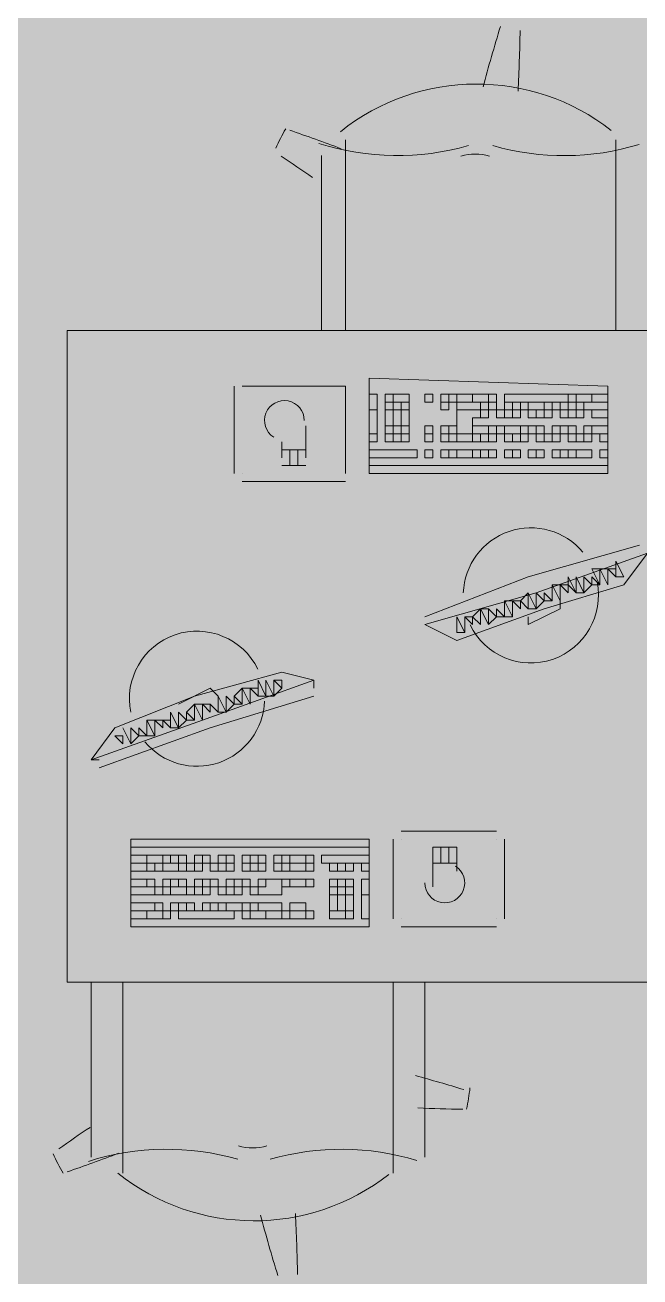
# Model space of a CAD drawing. Header units: millimetres. Extents: x -59 to 47, y 152 to 919.
# Drawn here: x 19.756 to 20.916, y 470.525 to 472.887 of the extents above; entities that cross this region are included whole.
import ezdxf

# ---------------------------------------------------------------- set-up
doc = ezdxf.new("R2010")
doc.units = ezdxf.units.MM
doc.layers.add('PDF_014405$FT-FIXFIT', color=7, linetype='Continuous')
doc.layers.add('PDF_014405$HL-TMP', color=7, linetype='Continuous', true_color=0xe6db59)

msp = doc.modelspace()

# ---------------------------------------------------------------- linework, layer by layer
at = {"layer": 'PDF_014405$FT-FIXFIT', "lineweight": 0}
for points in [[(20.3607, 472.3106), (20.3607, 472.6705)], [(20.8707, 472.6705), (20.8707, 472.3106)], [(20.3157, 472.6405), (20.3157, 472.3106)], [(19.8358, 472.3106), (19.8358, 471.0807)], [(20.1507, 472.2056), (20.1507, 472.0406)], [(20.1657, 472.2056), (20.1657, 472.2056)], [(20.3607, 472.0406), (20.3607, 472.2056), (20.1657, 472.2056)], [(20.2857, 472.0706), (20.2857, 472.1306)], [(20.2407, 472.1006), (20.2407, 472.0706)], [(20.2857, 472.0856), (20.2407, 472.0856)], [(20.2557, 472.0856), (20.2557, 472.0556)], [(20.2707, 472.0856), (20.2707, 472.0556)], [(20.2407, 472.0556), (20.2857, 472.0556)], [(20.8557, 472.0556), (20.4057, 472.0556), (20.8557, 472.0556)], [(20.1657, 472.0406), (20.1657, 472.0406)], [(20.1657, 472.0256), (20.3607, 472.0256)], [(20.3607, 472.0406), (20.3607, 472.0406)], [(20.9307, 471.8906), (20.7207, 471.8156), (20.5107, 471.7556), (20.5707, 471.7256), (20.7357, 471.7856), (20.8857, 471.8306), (20.9307, 471.8906), (20.9307, 471.9056)], [(20.9157, 471.9056), (20.7057, 471.8456), (20.5107, 471.7706)], [(20.9157, 471.8906), (20.9157, 471.8906)], [(20.7507, 471.8306), (20.7507, 471.8006), (20.7507, 471.8306)], [(20.7657, 471.8006), (20.7657, 471.7856), (20.7057, 471.7556), (20.7057, 471.7706)], [(20.5857, 471.7706), (20.5857, 471.7406), (20.5857, 471.7706)], [(20.5107, 471.7556), (20.5107, 471.7556)], [(20.3007, 471.6506), (20.2407, 471.6656), (20.0757, 471.6206), (19.9258, 471.5606), (19.8808, 471.5006), (19.8958, 471.5006)], [(19.8808, 471.5006), (20.0907, 471.5756), (20.3007, 471.6506), (20.3007, 471.6356)], [(20.0458, 471.6056), (20.1057, 471.6356), (20.1207, 471.6206)], [(19.8958, 471.4856), (20.1057, 471.5606), (20.3007, 471.6206)], [(20.0458, 471.6056), (20.0458, 471.6056)], [(20.1207, 471.5906), (20.1057, 471.6056), (20.1207, 471.5906)], [(19.9558, 471.5306), (19.9408, 471.5606), (19.9558, 471.5306)], [(20.6457, 471.3656), (20.4657, 471.3656)], [(20.4507, 471.3506), (20.4507, 471.2007)], [(20.4657, 471.3506), (20.4657, 471.3506)], [(20.6457, 471.3506), (20.6457, 471.3506)], [(20.6607, 471.2007), (20.6607, 471.3506)], [(20.5707, 471.2906), (20.5707, 471.3356), (20.5257, 471.3356), (20.5257, 471.2606)], [(20.5407, 471.3056), (20.5407, 471.3356)], [(20.5557, 471.3056), (20.5557, 471.3356)], [(20.5257, 471.3056), (20.5707, 471.3056)], [(20.4657, 471.2007), (20.4657, 471.2007)], [(20.6457, 471.2007), (20.6457, 471.2007)], [(20.4657, 471.1857), (20.6457, 471.1857)], [(19.8808, 470.7507), (19.8808, 471.0807)], [(19.9408, 471.0807), (19.9408, 470.7207)], [(20.4507, 470.7207), (20.4507, 471.0807)], [(20.5107, 471.0807), (20.5107, 470.7507)]]:
    msp.add_lwpolyline(points, dxfattribs=at)
for points in [[(19.8358, 472.3106), (20.9607, 472.3106), (20.9607, 471.0807), (19.8358, 471.0807)], [(20.8557, 472.2056), (20.4057, 472.2206), (20.4057, 472.0406), (20.8557, 472.0406)], [(20.4207, 472.1906), (20.4057, 472.1906), (20.4057, 472.1606), (20.4207, 472.1606)], [(20.4507, 472.1906), (20.4357, 472.1906), (20.4357, 472.1756), (20.4507, 472.1756)], [(20.4507, 472.1756), (20.4357, 472.1756), (20.4357, 472.1606), (20.4507, 472.1606)], [(20.4807, 472.1906), (20.4507, 472.1906), (20.4507, 472.1756), (20.4807, 472.1756)], [(20.4657, 472.1756), (20.4507, 472.1756), (20.4507, 472.1606), (20.4657, 472.1606)], [(20.4807, 472.1756), (20.4657, 472.1756), (20.4657, 472.1606), (20.4807, 472.1606)], [(20.5257, 472.1906), (20.5107, 472.1906), (20.5107, 472.1756), (20.5257, 472.1756)], [(20.5557, 472.1906), (20.5407, 472.1906), (20.5407, 472.1756), (20.5557, 472.1756)], [(20.5557, 472.1756), (20.5407, 472.1756), (20.5407, 472.1606), (20.5557, 472.1606)], [(20.5707, 472.1906), (20.5557, 472.1906), (20.5557, 472.1756), (20.5707, 472.1756)], [(20.5707, 472.1906), (20.6007, 472.1906), (20.6007, 472.1756), (20.5707, 472.1756)], [(20.6157, 472.1756), (20.5707, 472.1756), (20.5707, 472.1606), (20.6157, 472.1606)], [(20.6007, 472.1906), (20.6307, 472.1906), (20.6307, 472.1756), (20.6007, 472.1756)], [(20.6307, 472.1756), (20.6157, 472.1756), (20.6157, 472.1606), (20.6307, 472.1606)], [(20.6307, 472.1906), (20.6457, 472.1906), (20.6457, 472.1756), (20.6307, 472.1756)], [(20.6457, 472.1756), (20.6307, 472.1756), (20.6307, 472.1606), (20.6457, 472.1606)], [(20.7807, 472.1906), (20.6607, 472.1906), (20.6607, 472.1756), (20.7807, 472.1756)], [(20.6757, 472.1756), (20.6607, 472.1756), (20.6607, 472.1606), (20.6757, 472.1606)], [(20.6907, 472.1756), (20.6757, 472.1756), (20.6757, 472.1606), (20.6907, 472.1606)], [(20.7057, 472.1756), (20.6907, 472.1756), (20.6907, 472.1606), (20.7057, 472.1606)], [(20.7357, 472.1756), (20.7057, 472.1756), (20.7057, 472.1606), (20.7357, 472.1606)], [(20.7507, 472.1756), (20.7357, 472.1756), (20.7357, 472.1606), (20.7507, 472.1606)], [(20.7657, 472.1756), (20.7507, 472.1756), (20.7507, 472.1606), (20.7657, 472.1606)], [(20.7807, 472.1756), (20.7657, 472.1756), (20.7657, 472.1606), (20.7807, 472.1606)], [(20.7957, 472.1906), (20.7807, 472.1906), (20.7807, 472.1756), (20.7957, 472.1756)], [(20.8257, 472.1906), (20.7957, 472.1906), (20.7957, 472.1756), (20.8257, 472.1756)], [(20.8107, 472.1756), (20.7957, 472.1756), (20.7957, 472.1606), (20.8107, 472.1606)], [(20.8557, 472.1756), (20.8107, 472.1756), (20.8107, 472.1606), (20.8557, 472.1606)], [(20.8557, 472.1906), (20.8257, 472.1906), (20.8257, 472.1756), (20.8557, 472.1756)], [(20.4207, 472.1606), (20.4057, 472.1606), (20.4057, 472.1156), (20.4207, 472.1156)], [(20.4507, 472.1606), (20.4357, 472.1606), (20.4357, 472.1306), (20.4507, 472.1306)], [(20.4657, 472.1606), (20.4507, 472.1606), (20.4507, 472.1306), (20.4657, 472.1306)], [(20.4807, 472.1606), (20.4657, 472.1606), (20.4657, 472.1306), (20.4807, 472.1306)], [(20.6007, 472.1606), (20.5707, 472.1606), (20.5707, 472.1156), (20.6007, 472.1156), (20.6007, 472.1456), (20.6157, 472.1456), (20.6157, 472.1606)], [(20.6307, 472.1606), (20.6157, 472.1606), (20.6157, 472.1456), (20.6307, 472.1456)], [(20.6607, 472.1606), (20.6457, 472.1606), (20.6457, 472.1456), (20.6607, 472.1456)], [(20.6757, 472.1606), (20.6607, 472.1606), (20.6607, 472.1456), (20.6757, 472.1456)], [(20.6907, 472.1606), (20.6757, 472.1606), (20.6757, 472.1456), (20.6907, 472.1456)], [(20.7207, 472.1606), (20.7057, 472.1606), (20.7057, 472.1456), (20.7207, 472.1456)], [(20.7357, 472.1606), (20.7207, 472.1606), (20.7207, 472.1456), (20.7357, 472.1456)], [(20.7507, 472.1606), (20.7357, 472.1606), (20.7357, 472.1456), (20.7507, 472.1456)], [(20.7807, 472.1606), (20.7657, 472.1606), (20.7657, 472.1456), (20.7807, 472.1456)], [(20.7957, 472.1606), (20.7807, 472.1606), (20.7807, 472.1456), (20.7957, 472.1456)], [(20.8107, 472.1606), (20.7957, 472.1606), (20.7957, 472.1456), (20.8107, 472.1456)], [(20.8557, 472.1606), (20.8257, 472.1606), (20.8257, 472.1456), (20.8557, 472.1456)], [(20.4507, 472.1306), (20.4357, 472.1306), (20.4357, 472.1156), (20.4507, 472.1156)], [(20.4657, 472.1306), (20.4507, 472.1306), (20.4507, 472.1156), (20.4657, 472.1156)], [(20.4807, 472.1306), (20.4657, 472.1306), (20.4657, 472.1156), (20.4807, 472.1156)], [(20.5257, 472.1306), (20.5107, 472.1306), (20.5107, 472.1156), (20.5257, 472.1156)], [(20.5557, 472.1306), (20.5407, 472.1306), (20.5407, 472.1156), (20.5557, 472.1156)], [(20.5707, 472.1306), (20.5557, 472.1306), (20.5557, 472.1156), (20.5707, 472.1156)], [(20.6307, 472.1306), (20.6007, 472.1306), (20.6007, 472.1156), (20.6307, 472.1156)], [(20.6457, 472.1306), (20.6307, 472.1306), (20.6307, 472.1156), (20.6457, 472.1156)], [(20.6607, 472.1306), (20.6457, 472.1306), (20.6457, 472.1156), (20.6607, 472.1156)], [(20.6907, 472.1306), (20.6607, 472.1306), (20.6607, 472.1156), (20.6907, 472.1156)], [(20.7057, 472.1306), (20.6907, 472.1306), (20.6907, 472.1156), (20.7057, 472.1156)], [(20.7207, 472.1306), (20.7057, 472.1306), (20.7057, 472.1156), (20.7207, 472.1156)], [(20.7357, 472.1306), (20.7207, 472.1306), (20.7207, 472.1156), (20.7357, 472.1156)], [(20.7657, 472.1306), (20.7507, 472.1306), (20.7507, 472.1156), (20.7657, 472.1156)], [(20.7807, 472.1306), (20.7657, 472.1306), (20.7657, 472.1156), (20.7807, 472.1156)], [(20.7957, 472.1306), (20.7807, 472.1306), (20.7807, 472.1156), (20.7957, 472.1156)], [(20.8257, 472.1306), (20.8107, 472.1306), (20.8107, 472.1156), (20.8257, 472.1156)], [(20.8557, 472.1306), (20.8257, 472.1306), (20.8257, 472.1156), (20.8557, 472.1156)], [(20.4207, 472.1156), (20.4057, 472.1156), (20.4057, 472.1006), (20.4207, 472.1006)], [(20.4507, 472.1156), (20.4357, 472.1156), (20.4357, 472.1006), (20.4507, 472.1006)], [(20.4657, 472.1156), (20.4507, 472.1156), (20.4507, 472.1006), (20.4657, 472.1006)], [(20.4807, 472.1156), (20.4657, 472.1156), (20.4657, 472.1006), (20.4807, 472.1006)], [(20.5257, 472.1156), (20.5107, 472.1156), (20.5107, 472.1006), (20.5257, 472.1006)], [(20.5557, 472.1156), (20.5407, 472.1156), (20.5407, 472.1006), (20.5557, 472.1006)], [(20.5707, 472.1156), (20.5557, 472.1156), (20.5557, 472.1006), (20.5707, 472.1006)], [(20.6007, 472.1156), (20.5707, 472.1156), (20.5707, 472.1006), (20.6007, 472.1006)], [(20.6157, 472.1156), (20.6007, 472.1156), (20.6007, 472.1006), (20.6157, 472.1006)], [(20.6307, 472.1156), (20.6157, 472.1156), (20.6157, 472.1006), (20.6307, 472.1006)], [(20.6457, 472.1156), (20.6307, 472.1156), (20.6307, 472.1006), (20.6457, 472.1006)], [(20.6757, 472.1156), (20.6607, 472.1156), (20.6607, 472.1006), (20.6757, 472.1006)], [(20.6907, 472.1156), (20.6757, 472.1156), (20.6757, 472.1006), (20.6907, 472.1006)], [(20.7057, 472.1156), (20.6907, 472.1156), (20.6907, 472.1006), (20.7057, 472.1006)], [(20.7357, 472.1156), (20.7207, 472.1156), (20.7207, 472.1006), (20.7357, 472.1006)], [(20.7507, 472.1156), (20.7357, 472.1156), (20.7357, 472.1006), (20.7507, 472.1006)], [(20.7657, 472.1156), (20.7507, 472.1156), (20.7507, 472.1006), (20.7657, 472.1006)], [(20.7957, 472.1156), (20.7807, 472.1156), (20.7807, 472.1006), (20.7957, 472.1006)], [(20.8107, 472.1156), (20.7957, 472.1156), (20.7957, 472.1006), (20.8107, 472.1006)], [(20.8257, 472.1156), (20.8107, 472.1156), (20.8107, 472.1006), (20.8257, 472.1006)], [(20.8557, 472.1156), (20.8407, 472.1156), (20.8407, 472.1006), (20.8557, 472.1006)], [(20.4957, 472.0706), (20.4057, 472.0706), (20.4057, 472.0856), (20.4957, 472.0856)], [(20.5257, 472.0856), (20.5107, 472.0856), (20.5107, 472.0706), (20.5257, 472.0706)], [(20.5557, 472.0856), (20.5407, 472.0856), (20.5407, 472.0706), (20.5557, 472.0706)], [(20.5707, 472.0856), (20.5557, 472.0856), (20.5557, 472.0706), (20.5707, 472.0706)], [(20.6007, 472.0856), (20.5707, 472.0856), (20.5707, 472.0706), (20.6007, 472.0706)], [(20.6157, 472.0856), (20.6007, 472.0856), (20.6007, 472.0706), (20.6157, 472.0706)], [(20.6307, 472.0856), (20.6157, 472.0856), (20.6157, 472.0706), (20.6307, 472.0706)], [(20.6457, 472.0856), (20.6307, 472.0856), (20.6307, 472.0706), (20.6457, 472.0706)], [(20.6757, 472.0856), (20.6607, 472.0856), (20.6607, 472.0706), (20.6757, 472.0706)], [(20.6907, 472.0856), (20.6757, 472.0856), (20.6757, 472.0706), (20.6907, 472.0706)], [(20.7207, 472.0856), (20.7057, 472.0856), (20.7057, 472.0706), (20.7207, 472.0706)], [(20.7357, 472.0856), (20.7207, 472.0856), (20.7207, 472.0706), (20.7357, 472.0706)], [(20.7657, 472.0856), (20.7507, 472.0856), (20.7507, 472.0706), (20.7657, 472.0706)], [(20.7807, 472.0856), (20.7657, 472.0856), (20.7657, 472.0706), (20.7807, 472.0706)], [(20.7957, 472.0856), (20.7807, 472.0856), (20.7807, 472.0706), (20.7957, 472.0706)], [(20.8257, 472.0856), (20.7957, 472.0856), (20.7957, 472.0706), (20.8257, 472.0706)], [(20.8557, 472.0856), (20.8407, 472.0856), (20.8407, 472.0706), (20.8557, 472.0706)], [(20.8407, 471.8606), (20.8257, 471.8606), (20.8407, 471.8306)], [(20.8557, 471.8606), (20.8407, 471.8606), (20.8557, 471.8306)], [(20.8707, 471.8606), (20.8557, 471.8606), (20.8707, 471.8456)], [(20.8707, 471.8756), (20.8707, 471.8606), (20.8707, 471.8456), (20.8857, 471.8456)], [(20.7807, 471.8456), (20.7807, 471.8306), (20.7957, 471.8156)], [(20.7957, 471.8456), (20.7957, 471.8156), (20.8107, 471.8156)], [(20.8107, 471.8456), (20.8107, 471.8156), (20.8257, 471.8306)], [(20.8257, 471.8456), (20.8257, 471.8306), (20.8407, 471.8306)], [(20.7057, 471.8156), (20.6907, 471.8006), (20.7057, 471.7856)], [(20.7057, 471.8156), (20.7057, 471.7856), (20.7207, 471.7856)], [(20.7207, 471.8156), (20.7207, 471.7856), (20.7357, 471.8006)], [(20.7357, 471.8156), (20.7357, 471.8006), (20.7507, 471.8006)], [(20.7657, 471.8306), (20.7507, 471.8306), (20.7657, 471.8006)], [(20.7807, 471.8306), (20.7657, 471.8306), (20.7807, 471.8156)], [(20.6607, 471.8006), (20.6607, 471.7706), (20.6757, 471.7706)], [(20.6757, 471.8006), (20.6607, 471.8006), (20.6757, 471.7706)], [(20.6907, 471.8006), (20.6757, 471.8006), (20.6907, 471.7856)], [(20.5707, 471.7706), (20.5707, 471.7556), (20.5707, 471.7406), (20.5857, 471.7406)], [(20.6007, 471.7706), (20.5857, 471.7706), (20.6007, 471.7556)], [(20.6157, 471.7856), (20.6007, 471.7706), (20.6157, 471.7556)], [(20.6307, 471.7856), (20.6157, 471.7856), (20.6307, 471.7556)], [(20.6307, 471.7856), (20.6307, 471.7556), (20.6457, 471.7706)], [(20.6457, 471.7856), (20.6457, 471.7706), (20.6607, 471.7706)], [(20.1957, 471.6206), (20.2107, 471.6206), (20.1957, 471.6506), (20.1957, 471.6356)], [(20.2107, 471.6206), (20.2257, 471.6206), (20.2107, 471.6506)], [(20.2407, 471.6356), (20.2407, 471.6506), (20.2257, 471.6506)], [(20.2257, 471.6206), (20.2407, 471.6356), (20.2257, 471.6506)], [(20.1657, 471.6056), (20.1657, 471.6356), (20.1507, 471.6206)], [(20.1807, 471.6056), (20.1807, 471.6356), (20.1657, 471.6356)], [(20.1957, 471.6206), (20.1957, 471.6356), (20.1807, 471.6356)], [(20.0757, 471.5756), (20.0757, 471.6056), (20.0608, 471.5906)], [(20.0907, 471.5756), (20.0907, 471.6056), (20.0757, 471.6056)], [(20.1057, 471.5906), (20.1057, 471.6056), (20.0907, 471.6056)], [(20.1207, 471.5906), (20.1357, 471.5906), (20.1207, 471.6206)], [(20.1357, 471.5906), (20.1507, 471.6056), (20.1357, 471.6206)], [(20.1507, 471.6056), (20.1657, 471.6056), (20.1507, 471.6206)], [(20.0308, 471.5606), (20.0458, 471.5606), (20.0308, 471.5906)], [(20.0458, 471.5606), (20.0608, 471.5756), (20.0458, 471.5906)], [(20.0608, 471.5756), (20.0757, 471.5756), (20.0608, 471.5906)], [(19.9558, 471.5306), (19.9708, 471.5456), (19.9558, 471.5606)], [(19.9708, 471.5456), (19.9858, 471.5456), (19.9708, 471.5606)], [(20.0008, 471.5456), (20.0008, 471.5756), (19.9858, 471.5756)], [(19.9858, 471.5456), (20.0008, 471.5456), (19.9858, 471.5756), (19.9858, 471.5606)], [(20.0158, 471.5606), (20.0158, 471.5756), (20.0008, 471.5756)], [(20.0308, 471.5606), (20.0308, 471.5756), (20.0158, 471.5756)], [(19.9408, 471.5306), (19.9408, 471.5456), (19.9258, 471.5456)], [(19.9558, 471.3506), (20.4057, 471.3506), (20.4057, 471.3356), (19.9558, 471.3356)], [(19.9558, 471.1857), (20.4057, 471.1857), (20.4057, 471.3506), (19.9558, 471.3506)], [(19.9558, 471.3056), (19.9858, 471.3056), (19.9858, 471.3206), (19.9558, 471.3206)], [(19.9858, 471.3056), (20.0158, 471.3056), (20.0158, 471.3206), (19.9858, 471.3206)], [(20.0158, 471.3056), (20.0308, 471.3056), (20.0308, 471.3206), (20.0158, 471.3206)], [(20.0308, 471.3056), (20.0458, 471.3056), (20.0458, 471.3206), (20.0308, 471.3206)], [(20.0458, 471.3056), (20.0608, 471.3056), (20.0608, 471.3206), (20.0458, 471.3206)], [(20.0757, 471.3056), (20.0907, 471.3056), (20.0907, 471.3206), (20.0757, 471.3206)], [(20.0907, 471.3056), (20.1057, 471.3056), (20.1057, 471.3206), (20.0907, 471.3206)], [(20.1207, 471.3056), (20.1357, 471.3056), (20.1357, 471.3206), (20.1207, 471.3206)], [(20.1357, 471.3056), (20.1507, 471.3056), (20.1507, 471.3206), (20.1357, 471.3206)], [(20.1657, 471.3056), (20.1807, 471.3056), (20.1807, 471.3206), (20.1657, 471.3206)], [(20.1807, 471.3056), (20.1957, 471.3056), (20.1957, 471.3206), (20.1807, 471.3206)], [(20.1957, 471.3056), (20.2107, 471.3056), (20.2107, 471.3206), (20.1957, 471.3206)], [(20.2257, 471.3056), (20.2407, 471.3056), (20.2407, 471.3206), (20.2257, 471.3206)], [(20.2407, 471.3056), (20.2557, 471.3056), (20.2557, 471.3206), (20.2407, 471.3206)], [(20.2557, 471.3056), (20.2857, 471.3056), (20.2857, 471.3206), (20.2557, 471.3206)], [(20.2857, 471.3056), (20.3007, 471.3056), (20.3007, 471.3206), (20.2857, 471.3206)], [(20.3157, 471.3206), (20.4057, 471.3206), (20.4057, 471.3056), (20.3157, 471.3056)], [(19.9558, 471.2906), (19.9858, 471.2906), (19.9858, 471.3056), (19.9558, 471.3056)], [(19.9858, 471.2906), (20.0008, 471.2906), (20.0008, 471.3056), (19.9858, 471.3056)], [(20.0008, 471.2906), (20.0158, 471.2906), (20.0158, 471.3056), (20.0008, 471.3056)], [(20.0158, 471.2906), (20.0458, 471.2906), (20.0458, 471.3056), (20.0158, 471.3056)], [(20.0458, 471.2906), (20.0608, 471.2906), (20.0608, 471.3056), (20.0458, 471.3056)], [(20.0608, 471.2906), (20.0757, 471.2906), (20.0757, 471.3056), (20.0608, 471.3056)], [(20.0757, 471.2906), (20.0907, 471.2906), (20.0907, 471.3056), (20.0757, 471.3056)], [(20.1057, 471.2906), (20.1207, 471.2906), (20.1207, 471.3056), (20.1057, 471.3056)], [(20.1207, 471.2906), (20.1357, 471.2906), (20.1357, 471.3056), (20.1207, 471.3056)], [(20.1357, 471.2906), (20.1507, 471.2906), (20.1507, 471.3056), (20.1357, 471.3056)], [(20.1657, 471.2906), (20.1807, 471.2906), (20.1807, 471.3056), (20.1657, 471.3056)], [(20.1807, 471.2906), (20.1957, 471.2906), (20.1957, 471.3056), (20.1807, 471.3056)], [(20.1957, 471.2906), (20.2107, 471.2906), (20.2107, 471.3056), (20.1957, 471.3056)], [(20.2257, 471.2906), (20.2407, 471.2906), (20.2407, 471.3056), (20.2257, 471.3056)], [(20.2407, 471.2906), (20.2557, 471.2906), (20.2557, 471.3056), (20.2407, 471.3056)], [(20.2557, 471.2906), (20.2857, 471.2906), (20.2857, 471.3056), (20.2557, 471.3056)], [(20.2857, 471.2906), (20.3007, 471.2906), (20.3007, 471.3056), (20.2857, 471.3056)], [(20.3307, 471.2906), (20.3457, 471.2906), (20.3457, 471.3056), (20.3307, 471.3056)], [(20.3457, 471.2906), (20.3607, 471.2906), (20.3607, 471.3056), (20.3457, 471.3056)], [(20.3607, 471.2906), (20.3757, 471.2906), (20.3757, 471.3056), (20.3607, 471.3056)], [(20.3907, 471.2906), (20.4057, 471.2906), (20.4057, 471.3056), (20.3907, 471.3056)], [(19.9558, 471.2606), (19.9858, 471.2606), (19.9858, 471.2756), (19.9558, 471.2756)], [(19.9858, 471.2606), (20.0008, 471.2606), (20.0008, 471.2756), (19.9858, 471.2756)], [(20.0158, 471.2606), (20.0308, 471.2606), (20.0308, 471.2756), (20.0158, 471.2756)], [(20.0308, 471.2606), (20.0458, 471.2606), (20.0458, 471.2756), (20.0308, 471.2756)], [(20.0458, 471.2606), (20.0608, 471.2606), (20.0608, 471.2756), (20.0458, 471.2756)], [(20.0757, 471.2606), (20.0907, 471.2606), (20.0907, 471.2756), (20.0757, 471.2756)], [(20.0907, 471.2606), (20.1057, 471.2606), (20.1057, 471.2756), (20.0907, 471.2756)], [(20.1057, 471.2606), (20.1207, 471.2606), (20.1207, 471.2756), (20.1057, 471.2756)], [(20.1357, 471.2606), (20.1507, 471.2606), (20.1507, 471.2756), (20.1357, 471.2756)], [(20.1507, 471.2606), (20.1657, 471.2606), (20.1657, 471.2756), (20.1507, 471.2756)], [(20.1657, 471.2606), (20.1807, 471.2606), (20.1807, 471.2756), (20.1657, 471.2756)], [(20.2107, 471.2456), (20.2407, 471.2456), (20.2407, 471.2756), (20.2107, 471.2756), (20.2107, 471.2606), (20.1957, 471.2606), (20.1957, 471.2456)], [(20.1957, 471.2606), (20.2107, 471.2606), (20.2107, 471.2756), (20.1957, 471.2756)], [(20.2407, 471.2606), (20.2557, 471.2606), (20.2557, 471.2756), (20.2407, 471.2756)], [(20.2557, 471.2606), (20.2857, 471.2606), (20.2857, 471.2756), (20.2557, 471.2756)], [(20.2857, 471.2606), (20.3007, 471.2606), (20.3007, 471.2756), (20.2857, 471.2756)], [(20.3307, 471.2606), (20.3457, 471.2606), (20.3457, 471.2756), (20.3307, 471.2756)], [(20.3457, 471.2606), (20.3607, 471.2606), (20.3607, 471.2756), (20.3457, 471.2756)], [(20.3607, 471.2606), (20.3757, 471.2606), (20.3757, 471.2756), (20.3607, 471.2756)], [(20.3907, 471.2456), (20.4057, 471.2456), (20.4057, 471.2756), (20.3907, 471.2756)], [(19.9558, 471.2456), (20.0008, 471.2456), (20.0008, 471.2606), (19.9558, 471.2606)], [(20.0008, 471.2456), (20.0158, 471.2456), (20.0158, 471.2606), (20.0008, 471.2606)], [(20.0158, 471.2456), (20.0308, 471.2456), (20.0308, 471.2606), (20.0158, 471.2606)], [(20.0308, 471.2456), (20.0608, 471.2456), (20.0608, 471.2606), (20.0308, 471.2606)], [(20.0608, 471.2456), (20.0757, 471.2456), (20.0757, 471.2606), (20.0608, 471.2606)], [(20.0757, 471.2456), (20.0907, 471.2456), (20.0907, 471.2606), (20.0757, 471.2606)], [(20.0907, 471.2456), (20.1057, 471.2456), (20.1057, 471.2606), (20.0907, 471.2606)], [(20.1207, 471.2456), (20.1357, 471.2456), (20.1357, 471.2606), (20.1207, 471.2606)], [(20.1357, 471.2456), (20.1507, 471.2456), (20.1507, 471.2606), (20.1357, 471.2606)], [(20.1507, 471.2456), (20.1657, 471.2456), (20.1657, 471.2606), (20.1507, 471.2606)], [(20.1807, 471.2456), (20.1957, 471.2456), (20.1957, 471.2606), (20.1807, 471.2606)], [(20.3307, 471.2456), (20.3457, 471.2456), (20.3457, 471.2606), (20.3307, 471.2606)], [(20.3457, 471.2456), (20.3607, 471.2456), (20.3607, 471.2606), (20.3457, 471.2606)], [(20.3607, 471.2456), (20.3757, 471.2456), (20.3757, 471.2606), (20.3607, 471.2606)], [(19.9558, 471.2156), (20.0008, 471.2156), (20.0008, 471.2306), (19.9558, 471.2306)], [(20.0008, 471.2156), (20.0158, 471.2156), (20.0158, 471.2306), (20.0008, 471.2306)], [(20.0308, 471.2156), (20.0458, 471.2156), (20.0458, 471.2306), (20.0308, 471.2306)], [(20.0458, 471.2156), (20.0608, 471.2156), (20.0608, 471.2306), (20.0458, 471.2306)], [(20.0608, 471.2156), (20.0757, 471.2156), (20.0757, 471.2306), (20.0608, 471.2306)], [(20.0907, 471.2156), (20.1057, 471.2156), (20.1057, 471.2306), (20.0907, 471.2306)], [(20.1057, 471.2156), (20.1207, 471.2156), (20.1207, 471.2306), (20.1057, 471.2306)], [(20.1207, 471.2156), (20.1357, 471.2156), (20.1357, 471.2306), (20.1207, 471.2306)], [(20.1357, 471.2156), (20.1657, 471.2156), (20.1657, 471.2306), (20.1357, 471.2306)], [(20.1657, 471.2156), (20.1807, 471.2156), (20.1807, 471.2306), (20.1657, 471.2306)], [(20.1807, 471.2156), (20.1957, 471.2156), (20.1957, 471.2306), (20.1807, 471.2306)], [(20.1957, 471.2156), (20.2407, 471.2156), (20.2407, 471.2306), (20.1957, 471.2306)], [(20.2557, 471.2156), (20.2857, 471.2156), (20.2857, 471.2306), (20.2557, 471.2306)], [(20.3307, 471.2156), (20.3457, 471.2156), (20.3457, 471.2456), (20.3307, 471.2456)], [(20.3457, 471.2156), (20.3607, 471.2156), (20.3607, 471.2456), (20.3457, 471.2456)], [(20.3607, 471.2156), (20.3757, 471.2156), (20.3757, 471.2456), (20.3607, 471.2456)], [(20.3907, 471.2007), (20.4057, 471.2007), (20.4057, 471.2456), (20.3907, 471.2456)], [(19.9558, 471.2007), (19.9858, 471.2007), (19.9858, 471.2156), (19.9558, 471.2156)], [(19.9858, 471.2007), (20.0158, 471.2007), (20.0158, 471.2156), (19.9858, 471.2156)], [(20.0158, 471.2007), (20.0308, 471.2007), (20.0308, 471.2156), (20.0158, 471.2156)], [(20.0458, 471.2007), (20.1507, 471.2007), (20.1507, 471.2156), (20.0458, 471.2156)], [(20.1807, 471.2007), (20.1657, 471.2007), (20.1657, 471.2156), (20.1807, 471.2156)], [(20.2107, 471.2007), (20.1807, 471.2007), (20.1807, 471.2156), (20.2107, 471.2156)], [(20.2407, 471.2007), (20.2107, 471.2007), (20.2107, 471.2156), (20.2407, 471.2156)], [(20.2407, 471.2007), (20.2557, 471.2007), (20.2557, 471.2156), (20.2407, 471.2156)], [(20.2557, 471.2007), (20.2857, 471.2007), (20.2857, 471.2156), (20.2557, 471.2156)], [(20.2857, 471.2007), (20.3007, 471.2007), (20.3007, 471.2156), (20.2857, 471.2156)], [(20.3307, 471.2007), (20.3607, 471.2007), (20.3607, 471.2156), (20.3307, 471.2156)], [(20.3607, 471.2007), (20.3757, 471.2007), (20.3757, 471.2156), (20.3607, 471.2156)]]:
    msp.add_lwpolyline(points, close=True, dxfattribs=at)
for centre, radius, start, end in [((23.8157, 471.9157), 3.3076, 162.9713, 165.031), ((17.3796, 472.9331), 3.3111, 357.035, 359.0267), ((20.6082, 472.3631), 0.4125, 51.9752, 128.5616), ((20.6055, 472.4858), 0.4124, 150.1335, 155.8687), ((19.1805, 469.5608), 3.3073, 69.2469, 71.0322), ((20.4582, 473.1279), 0.4874, 252.3868, 286.0243), ((20.6055, 472.5458), 0.0975, 73.9762, 106.0238), ((20.7732, 473.128), 0.4875, 253.9771, 286.9245), ((22.1587, 475.3779), 3.3438, 234.9765, 236.2043), ((20.2455, 472.1408), 0.0375, 0, 237.2991), ((20.7105, 471.8108), 0.1275, 39.5892, 177.984), ((20.7105, 471.8108), 0.1275, 205.9552, 11.6125), ((20.0805, 471.6158), 0.1275, 25.9552, 191.6125), ((20.0805, 471.6158), 0.1275, 219.5892, 357.984), ((20.5482, 471.2681), 0.0375, 180.0043, 57.2994), ((19.6155, 467.7159), 3.3073, 72.9713, 74.6192), ((20.1855, 470.9259), 0.4125, 348.1348, 353.8639), ((20.6386, 474.1586), 3.3179, 267.5574, 269.0247), ((21.7388, 468.0283), 3.3438, 123.7957, 125.0235), ((20.1855, 470.9259), 0.4124, 204.1313, 209.8665), ((18.7605, 473.8508), 3.3073, 288.9678, 290.7531), ((20.0233, 470.2783), 0.4874, 73.9757, 107.6132), ((20.1855, 470.8659), 0.0975, 253.9762, 286.0238), ((20.3532, 470.2782), 0.4875, 73.0755, 106.0229), ((20.1882, 471.0432), 0.4125, 231.4384, 308.0248), ((23.3957, 471.496), 3.3076, 194.969, 197.0287), ((16.9596, 470.4731), 3.3111, 0.9733, 2.965)]:
    msp.add_arc(centre, radius, start, end, dxfattribs=at)
at = {"layer": 'PDF_014405$HL-TMP', "color": 54, "true_color": 0x999900, "transparency": 33554559}
for points in [[(29.8699, 473.8404), (17.9909, 473.8404), (29.8699, 465.2612)], [(17.9909, 473.8404), (29.8699, 465.2612), (17.9909, 465.2612)]]:
    msp.add_solid(points, dxfattribs=at)

doc.saveas('drawing.dxf')
